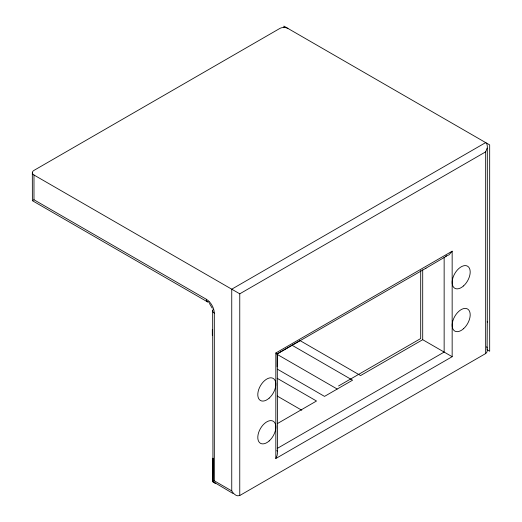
<?xml version="1.0" encoding="UTF-8"?>
<svg xmlns="http://www.w3.org/2000/svg" width="522" height="522" viewBox="0 0 522 522"><rect width="100%" height="100%" fill="white"/><g stroke="black" fill="none" stroke-linecap="round" stroke-linejoin="round"><path stroke-width="0.78" d="M487.287 322.152L487.326 146.193L486.889 143.994L485.669 142.591L231.748 289.188L231.748 490.895C233.308 493.525 236.407 496.918 239.761 495.522L485.669 353.551C487.881 352.076 487.496 348.885 486.758 346.693M487.117 347.991L487.294 321.389M277.162 366.803L277.28 353.838L300.209 340.461M275.831 458.505L275.831 353.002L452.156 251.199L452.156 356.702L275.831 458.505L277.051 455.706L277.489 453.005L277.28 353.838L425.998 268.178M487.117 148.157L485.669 151.85L485.669 353.551M452.156 251.199L448.998 254.867L445.514 256.204M425.339 268.556L446.61 256.074M32.403 200.683L33.982 199.769L33.982 175.014A5.67 3.269 0 0 1 33.982 170.387L279.89 28.416A5.67 3.269 0 0 1 287.903 28.416M33.982 175.014L239.761 293.821L485.669 151.85M338.55 385.973L420.699 338.543L420.699 270.435M277.684 423.427L316.508 401.013L277.136 378.28M452.156 356.702L422.703 339.698L360.585 375.559L300.124 340.651M212.741 481.741L214.32 480.834L214.32 313.135A5.67 3.269 0 0 1 213.126 309.526M277.234 448.444L444.144 352.076L444.144 257.333M486.922 349.649L489.675 351.241L489.675 144.907L283.896 26.1L283.896 27.686M292.105 345.277L352.572 380.186L324.521 396.387L277.417 369.184M33.982 199.769L206.301 299.256A5.67 3.269 -60 0 0 209.205 302.029M275.831 353.002L277.404 353.909M276.83 354.184L337.147 389.001M277.234 396.061L301.781 410.233M214.32 480.834L231.748 490.895M232.995 493.486L212.976 481.604L212.656 310.825M207.475 301.853L32.384 200.689L32.325 172.697M209.394 303.373L212.232 308.195M276.921 450.388L277.28 451.269M422.703 269.77L422.703 339.698M239.761 293.821L239.761 495.522M212.31 329.604L212.31 335.444M206.301 299.282A11.269 6.505 60 0 1 214.294 313.122M212.983 458.238L212.976 481.604L215.475 483.372L212.715 481.754L212.976 458.244M269.15 398.149A12.75 7.36 -60 0 0 273.189 378.398A12.75 7.36 -60 0 0 258.103 391.774A12.75 7.36 -60 0 0 269.15 398.149M269.15 440.953A12.75 7.36 -60 0 0 273.189 421.202A12.75 7.36 -60 0 0 258.103 434.578A12.75 7.36 -60 0 0 269.15 440.953M463.51 285.939A12.75 7.36 -60 0 0 467.549 266.187A12.75 7.36 -60 0 0 452.463 279.564A12.75 7.36 -60 0 0 463.51 285.939M463.51 328.743A12.75 7.36 -60 0 0 467.549 308.991A12.75 7.36 -60 0 0 452.463 322.368A12.75 7.36 -60 0 0 463.51 328.743"/></g></svg>
